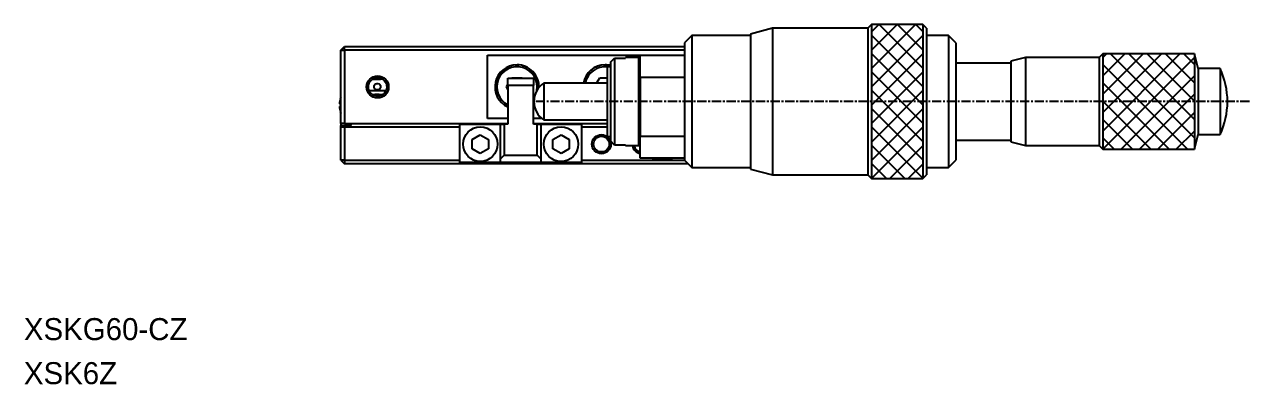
# Model space of a CAD drawing. Extents: x 369 to 725, y 64 to 283.
# Drawn here: x 370.9 to 537.9, y 63.9 to 112.9 of the extents above; entities that cross this region are included whole.
import ezdxf

# ---------------------------------------------------------------- set-up
doc = ezdxf.new("R2010")
doc.units = 0
doc.linetypes.add('CENTER', pattern=[2, 1.25, -0.25, 0.25, -0.25])
doc.layers.get('0').update_dxf_attribs({"linetype": 'CONTINUOUS'})
doc.layers.add('CENTER', color=1, linetype='CENTER')

msp = doc.modelspace()

# ---------------------------------------------------------------- linework, layer by layer
at = {"color": 7, "linetype": 'CONTINUOUS'}
for p, q in [((472.85, 112.45), (469.85, 111.65)), ((485.85, 112.45), (472.85, 112.45)), ((472.85, 112.45), (472.85, 92.45)), ((486.35, 112.95), (485.85, 112.45)), ((485.85, 112.45), (485.85, 92.45)), ((493.35, 112.95), (486.35, 112.95)), ((486.35, 112.95), (486.35, 91.95)), ((493.85, 112.45), (493.35, 112.95)), ((493.35, 112.95), (493.35, 91.95)), ((493.85, 112.45), (493.85, 92.45)), ((461.85, 111.45), (460.85, 110.45)), ((460.85, 110.45), (460.85, 97.78)), ((460.85, 110.45), (460.85, 110.45)), ((469.85, 111.45), (461.85, 111.45)), ((461.85, 111.45), (461.85, 93.45)), ((469.85, 111.65), (469.85, 93.25)), ((496.85, 111.45), (493.85, 111.45)), ((497.85, 110.45), (496.85, 111.45)), ((496.85, 111.45), (496.85, 93.45)), ((497.85, 110.45), (497.85, 94.45)), ((414.05, 109.45), (414.55, 109.95)), ((414.05, 99.45), (414.05, 109.45)), ((414.05, 109.45), (414.55, 109.45)), ((414.55, 109.95), (460.85, 109.95)), ((414.55, 109.45), (414.55, 109.95)), ((460.85, 109.45), (414.55, 109.45)), ((414.55, 109.45), (414.55, 99.45)), ((434.05, 108.75), (454.85, 108.75)), ((434.05, 100.15), (434.05, 108.75)), ((454.85, 108.75), (460.85, 108.75)), ((454.85, 105.75), (454.85, 108.75)), ((517.85, 108.95), (517.35, 108.45)), ((530.35, 108.95), (517.85, 108.95)), ((517.85, 108.95), (517.85, 95.95)), ((530.85, 106.95), (530.35, 108.95)), ((530.35, 108.95), (530.35, 95.95)), ((450.85, 107.2), (450.35, 107.2)), ((450.35, 107.2), (450.35, 97.7)), ((450.85, 107.86), (451.35, 108.36)), ((450.85, 97.04), (450.85, 107.86)), ((451.35, 108.36), (452.85, 108.36)), ((451.35, 108.36), (451.35, 96.53)), ((454.65, 108.45), (452.85, 108.45)), ((452.85, 108.36), (452.85, 108.45)), ((454.85, 108.25), (454.65, 108.45)), ((454.65, 96.45), (454.65, 108.45)), ((505.35, 107.7), (497.85, 107.7)), ((507.35, 108.45), (505.35, 107.95)), ((505.35, 107.95), (505.35, 96.95)), ((517.35, 108.45), (507.35, 108.45)), ((507.35, 108.45), (507.35, 96.45)), ((517.35, 108.45), (517.35, 96.45)), ((533.84, 106.95), (530.85, 106.95)), ((530.85, 106.95), (530.85, 97.95)), ((533.84, 106.95), (533.84, 97.95)), ((436.8, 104.65), (436.8, 105.65)), ((436.8, 105.65), (440.3, 105.65)), ((437.3, 105.65), (437.33, 105.7)), ((437.33, 105.7), (438.77, 105.7)), ((438.77, 105.7), (438.8, 105.65)), ((440.3, 105.65), (440.3, 104.65)), ((448.9, 104.95), (449.33, 105.7)), ((449.33, 105.7), (450.35, 105.7)), ((454.85, 105.75), (454.85, 97.75)), ((460.85, 105.75), (454.85, 105.75)), ((417.91, 103.95), (420.2, 103.95)), ((436.61, 104.45), (436.8, 104.78)), ((436.8, 104.11), (436.61, 104.45)), ((440.3, 104.65), (436.8, 104.65)), ((436.8, 104.65), (436.8, 99.35)), ((440.3, 99.35), (440.3, 104.65)), ((450.35, 104.95), (441.69, 104.95)), ((441.69, 104.95), (441.69, 99.95)), ((413.86, 102.13), (413.98, 102.13)), ((413.98, 102.84), (413.98, 102.83)), ((413.98, 102.13), (413.98, 101.77)), ((413.98, 101.77), (413.86, 101.77)), ((413.98, 101.06), (413.98, 101.06)), ((436.8, 100.15), (434.05, 100.15)), ((441.43, 100.15), (440.3, 100.15)), ((414.05, 99.45), (414.05, 99.2)), ((414.55, 99.45), (414.05, 99.45)), ((414.05, 98.95), (414.05, 99.2)), ((414.05, 99.2), (415.45, 99.2)), ((414.55, 98.95), (414.05, 98.95)), ((414.05, 94.45), (414.05, 98.95)), ((414.55, 99.45), (436.8, 99.45)), ((430.25, 98.95), (414.55, 98.95)), ((414.55, 98.95), (414.55, 94.45)), ((415.45, 99.2), (415.45, 99.45)), ((430.25, 99.35), (435.8, 99.35)), ((430.25, 94.15), (430.25, 99.35)), ((435.8, 99.35), (436.3, 99.35)), ((435.8, 94.65), (435.8, 99.35)), ((436.8, 99.35), (436.3, 99.35)), ((436.3, 99.35), (436.3, 95.15)), ((440.3, 99.45), (450.35, 99.45)), ((440.8, 99.35), (440.3, 99.35)), ((440.8, 99.35), (441.3, 99.35)), ((440.8, 95.15), (440.8, 99.35)), ((441.3, 99.35), (446.85, 99.35)), ((441.3, 99.35), (441.3, 94.65)), ((441.69, 99.95), (450.35, 99.95)), ((446.85, 99.35), (446.85, 94.15)), ((450.35, 98.95), (446.85, 98.95)), ((431.95, 97.28), (433.05, 97.92)), ((431.95, 96.01), (431.95, 97.28)), ((433.05, 97.92), (434.15, 97.28)), ((434.15, 97.28), (434.15, 96.01)), ((442.95, 97.28), (444.05, 97.92)), ((442.95, 96.01), (442.95, 97.28)), ((444.05, 97.92), (445.15, 97.28)), ((445.15, 97.28), (445.15, 96.01)), ((450.35, 97.7), (450.85, 97.7)), ((451.35, 96.53), (450.85, 97.04)), ((454.85, 97.75), (460.85, 97.75)), ((454.85, 94.75), (454.85, 97.75)), ((460.85, 97.75), (460.85, 97.78)), ((460.85, 97.78), (460.85, 97.65)), ((460.85, 97.75), (460.85, 97.65)), ((460.85, 97.65), (460.85, 96.05)), ((497.85, 97.2), (505.35, 97.2)), ((505.35, 96.95), (507.35, 96.45)), ((530.35, 95.95), (530.85, 97.95)), ((530.85, 97.95), (533.84, 97.95)), ((433.05, 95.38), (431.95, 96.01)), ((434.15, 96.01), (433.05, 95.38)), ((436.3, 95.15), (435.8, 94.65)), ((436.3, 95.15), (440.8, 95.15)), ((441.3, 94.65), (440.8, 95.15)), ((444.05, 95.38), (442.95, 96.01)), ((445.15, 96.01), (444.05, 95.38)), ((452.85, 96.53), (451.35, 96.53)), ((452.85, 96.45), (452.85, 96.53)), ((452.85, 96.45), (454.65, 96.45)), ((454.65, 96.45), (454.85, 96.65)), ((460.85, 96.05), (460.85, 94.75)), ((507.35, 96.45), (517.35, 96.45)), ((517.35, 96.45), (517.85, 95.95)), ((517.85, 95.95), (530.35, 95.95)), ((414.05, 94.45), (414.55, 93.95)), ((414.55, 94.45), (414.05, 94.45)), ((414.55, 94.45), (414.55, 93.95)), ((414.55, 94.45), (430.25, 94.45)), ((461.35, 93.95), (414.55, 93.95)), ((435.8, 94.15), (430.25, 94.15)), ((435.8, 94.15), (435.8, 94.65)), ((441.3, 94.15), (435.8, 94.15)), ((441.3, 94.65), (441.3, 94.15)), ((446.85, 94.15), (441.3, 94.15)), ((446.85, 94.45), (460.85, 94.45)), ((460.85, 94.75), (454.85, 94.75)), ((456.53, 94.75), (456.6, 94.71)), ((456.6, 94.71), (457.85, 94.71)), ((457.85, 94.71), (459.1, 94.71)), ((459.1, 94.71), (459.17, 94.75)), ((460.85, 94.75), (460.85, 94.45)), ((460.85, 94.45), (461.85, 93.45)), ((496.85, 93.45), (497.85, 94.45)), ((461.85, 93.45), (469.85, 93.45)), ((469.85, 93.25), (472.85, 92.45)), ((472.85, 92.45), (485.85, 92.45)), ((485.85, 92.45), (486.35, 91.95)), ((486.35, 91.95), (493.35, 91.95)), ((493.35, 91.95), (493.85, 92.45)), ((493.85, 93.45), (496.85, 93.45))]:
    msp.add_line(p, q, dxfattribs=at)
at = {"color": 3, "linetype": 'CONTINUOUS'}
for p, q in [((486.35, 106.94), (492.36, 112.95)), ((486.35, 109.44), (489.86, 112.95)), ((486.35, 111.94), (487.36, 112.95)), ((487.41, 112.95), (493.35, 107)), ((489.91, 112.95), (493.35, 109.5)), ((492.41, 112.95), (493.35, 112)), ((486.35, 111.5), (493.35, 104.5)), ((486.35, 104.44), (493.35, 111.44)), ((486.35, 109), (493.35, 102)), ((486.35, 101.94), (493.35, 108.94)), ((517.85, 98.44), (528.36, 108.95)), ((517.85, 100.94), (525.86, 108.95)), ((517.85, 103.44), (523.36, 108.95)), ((517.85, 105.94), (520.86, 108.95)), ((517.85, 108.44), (518.36, 108.95)), ((518.91, 108.95), (530.35, 97.5)), ((521.41, 108.95), (530.35, 100)), ((523.91, 108.95), (530.35, 102.5)), ((526.41, 108.95), (530.35, 105)), ((528.91, 108.95), (530.35, 107.5)), ((517.85, 107.5), (529.41, 95.95)), ((517.86, 95.95), (530.35, 108.44)), ((486.35, 106.5), (493.35, 99.5)), ((486.35, 99.44), (493.35, 106.44)), ((520.36, 95.95), (530.35, 105.94)), ((486.35, 104), (493.35, 97)), ((486.35, 96.94), (493.35, 103.94)), ((517.85, 105), (526.91, 95.95)), ((517.85, 102.5), (524.41, 95.95)), ((522.86, 95.95), (530.35, 103.44)), ((486.35, 101.5), (493.35, 94.5)), ((486.35, 94.44), (493.35, 101.44)), ((525.36, 95.95), (530.35, 100.94)), ((486.35, 99), (493.35, 92)), ((486.36, 91.95), (493.35, 98.94)), ((517.85, 100), (521.91, 95.95)), ((517.85, 97.5), (519.41, 95.95)), ((527.86, 95.95), (530.35, 98.44)), ((486.35, 96.5), (490.91, 91.95)), ((488.86, 91.95), (493.35, 96.44)), ((486.35, 94), (488.41, 91.95)), ((491.36, 91.95), (493.35, 93.94))]:
    msp.add_line(p, q, dxfattribs=at)
at = {"color": 7, "linetype": 'CONTINUOUS'}
for points in [[(419.74, 105.49, -0.061215), (418.51, 105.46), (418.36, 105.49)], [(418.36, 103.4, -0.061215), (419.6, 103.43), (419.74, 103.4)]]:
    msp.add_lwpolyline(points, format="xyb", dxfattribs=at)
msp.add_lwpolyline([(418.57, 104.5, -1.713507), (419.23, 104.09, -0.54826)], format="xyb", close=True, dxfattribs=at)
at = {"color": 3, "linetype": 'CONTINUOUS'}
for centre, radius in [((419.05, 104.45), 1.5), ((449.55, 96.65), 1.3)]:
    msp.add_circle(centre, radius, dxfattribs=at)
at = {"color": 7, "linetype": 'CONTINUOUS'}
for centre, radius in [((419.05, 104.45), 1.25), ((433.05, 96.65), 2.35), ((444.05, 96.65), 2.35), ((449.55, 96.65), 1.07)]:
    msp.add_circle(centre, radius, dxfattribs=at)
for centre, radius, start, end in [((438.05, 104.45), 3, 90, 245.3757), ((438.05, 104.45), 2.75, 349.6444, 242.9643), ((438.05, 104.45), 3, 358.5678, 90), ((450.05, 104.45), 3, 90, 170.4059), ((450.05, 104.45), 2.75, 83.7371, 169.5243), ((450.05, 104.45), 3, 74.534, 90), ((524.35, 102.45), 10.5, 0, 25.3769), ((443.35, 102.45), 3, 123.5573, 180), ((417.05, 101.95), 3.19, 163.8933, 176.7703), ((417.05, 101.95), 3.2, 159.6359, 163.8775), ((438.05, 104.45), 2.75, 324.9032, 329.9397), ((438.05, 104.45), 3, 318.5904, 320.0834), ((443.35, 102.45), 3, 180, 236.4427), ((524.35, 102.45), 10.5, 334.6231, 0), ((417.05, 101.95), 3.19, 183.2297, 196.1067), ((417.05, 101.95), 3.2, 196.1225, 200.3641), ((455.05, 96.65), 1.07, 190.7222, 259.2778)]:
    msp.add_arc(centre, radius, start, end, dxfattribs=at)
at = {"color": 3, "linetype": 'CONTINUOUS'}
msp.add_arc((455.05, 96.65), 1.3, 188.8499, 261.1501, dxfattribs=at)
at = {"layer": 'CENTER', "color": 1, "linetype": 'CENTER'}
msp.add_line((537.85, 102.45), (440.35, 102.45), dxfattribs=at)

# ---------------------------------------------------------------- texts
at = {"color": 7, "linetype": 'CONTINUOUS'}
for s, p in [('XSKG60-CZ', (370.86, 69.95)), ('XSK6Z', (370.86, 63.95))]:
    msp.add_text(s, height=3, dxfattribs=at).set_placement(p)

doc.saveas('drawing.dxf')
